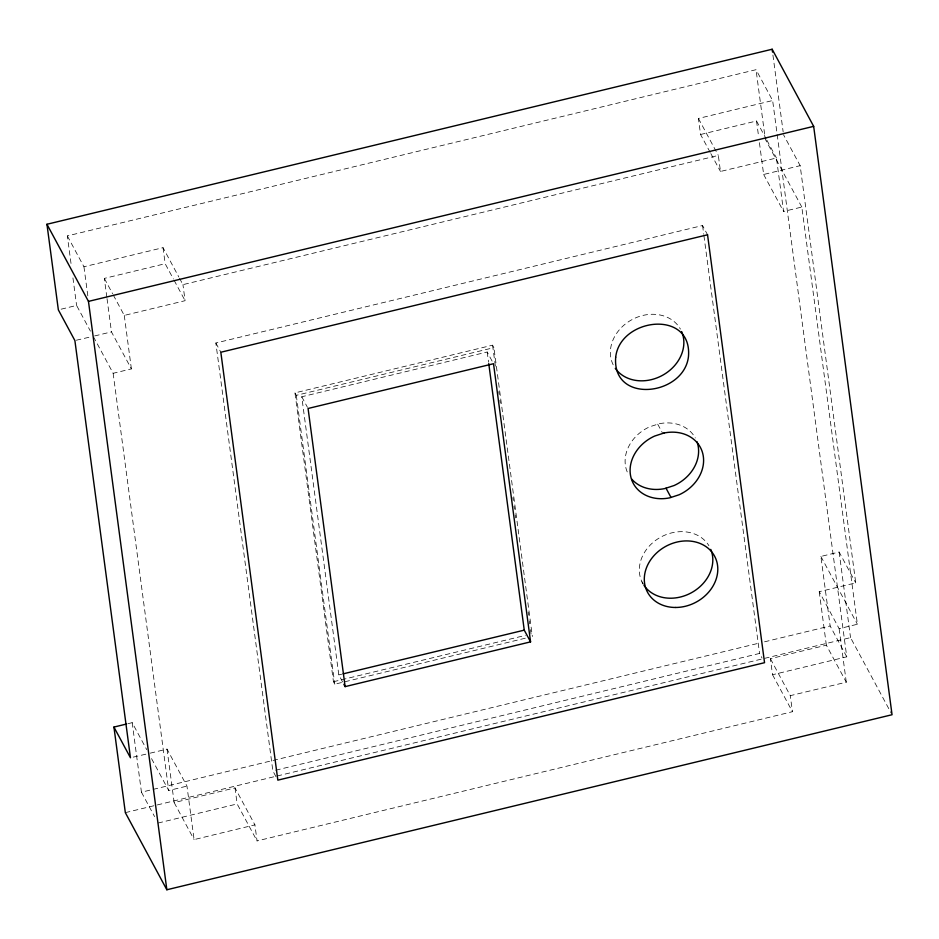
<?xml version="1.0" encoding="UTF-8"?>
<svg xmlns="http://www.w3.org/2000/svg" width="939" height="939" viewBox="0 0 939 939"><rect width="100%" height="100%" fill="white"/><g stroke="black" fill="none" stroke-linecap="round" stroke-linejoin="round"><path stroke-width="0.7" stroke-dasharray="4.7 3.52" d="M71.012 263.436L67.338 235.912L756.036 69.697L772.644 100.532L846.755 656.819L772.527 674.742L770.391 658.685L826.355 645.187L846.285 682.195L790.298 695.658L770.391 658.685M67.338 235.912L83.947 266.758L163.034 247.673L178.833 276.993M710.166 152.353L700.553 134.5L698.416 118.455L772.644 100.532M106.835 297.194L104.335 278.402L165.17 263.718L173.41 279.012M700.553 134.5L756.529 120.99L766.154 138.855M61.164 309.177L76.599 305.445L90.437 331.15M179.513 278.273L182.952 284.646L718.335 155.428L720.471 171.473L776.459 157.998L783.56 211.451L801.812 207.05L857.389 624.259L839.137 628.661L819.231 591.687L855.734 582.884L800.157 165.663L783.549 134.829M113.267 294.987L124.265 315.41L185.089 300.691L182.952 284.646M94.616 335.951L111.459 331.89L131.39 368.898L113.138 373.299L93.9 337.571M759.416 142.669L763.653 174.478L800.157 165.663M275.972 776.682L272.862 770.907L215.853 342.993L702.56 225.524L707.548 234.773M525.277 638.215L334.777 684.191L333.451 681.726L294.963 392.878L492.576 345.188L493.902 347.653L532.378 636.501M294.963 392.878L296.301 395.342L493.902 347.653M342.606 681.937L338.815 674.906L301.759 396.763L487.2 352.008L492.881 362.548M127.974 723.676L132.188 722.666L146.719 749.651M846.755 656.819L830.146 625.984L820.886 556.44L839.137 552.038L855.734 582.884M338.815 674.906L341.643 674.225M333.451 681.726L525.371 635.398M150.193 753.172L167.036 749.099L186.967 786.107L194.091 839.607L254.915 824.876L257.051 840.921L792.434 711.715L790.298 695.658M132.188 722.666L141.449 792.199L758.853 643.192M764.557 641.807L830.146 625.984M151.543 758.606L168.715 790.521L186.967 786.107M275.702 770.215L759.569 653.438L762.057 658.063M125.333 812.646L850.534 637.616L891.357 713.44M167.036 749.099L174.161 802.587L235.008 787.903L254.915 824.876M158.057 823.045L237.144 803.948L257.051 840.921M76.294 340.235L91.799 336.62M133.279 757.116L147.376 753.829M766.834 140.134L776.459 157.998M801.812 207.05L765.297 139.23L756.036 69.697M763.653 174.478L783.56 211.451M698.416 118.455L718.335 155.428M710.858 153.62L720.471 171.473M820.886 556.44L857.389 624.259M657.723 424.182L662.699 433.442M772.527 674.742L792.434 711.715M641.912 581.757L643.156 584.07M301.759 396.763L307.44 407.303M215.853 342.993L220.829 352.242M174.102 280.292L185.089 300.691M104.335 278.402L112.586 293.707M174.161 802.587L194.091 839.607M141.449 792.199L154.595 816.613M772.926 55.049L783.161 131.918M839.137 552.038L850.534 637.616M839.137 628.661L846.285 682.195M756.529 120.99L758.653 136.894M819.231 591.687L826.355 645.187M702.56 225.524L703.722 234.222M703.921 235.677L759.569 653.438M492.576 345.188L495.475 366.961M498.762 391.633L499.149 394.533M499.924 400.343L500.311 403.242M512.87 497.588L513.257 500.499M514.032 506.297L514.419 509.208M515.194 515.006L515.581 517.917M528.152 612.251L528.54 615.162M529.314 620.961L529.702 623.872M530.476 629.67L531.051 634.025M487.2 352.008L488.55 362.149M296.301 395.342L334.777 684.191M163.034 247.673L165.17 263.718M235.008 787.903L237.144 803.948M124.265 315.41L131.39 368.898M107.034 298.637L111.459 331.89M113.138 373.299L168.715 790.521M83.947 266.758L88.196 298.625M72.937 277.921L76.599 305.445M613.167 364.802A38.076 31.75 -28.3 0 1 632.287 319.471A38.076 31.75 -28.3 0 1 680.411 329.096M643.227 584.187A38.076 31.75 -28.3 0 1 659.577 537.789A38.076 31.75 -28.3 0 1 708.91 545.688M627.217 471.906A38.076 31.75 -28.3 0 1 649.577 426.846L658.955 423.782A38.076 31.75 -28.3 0 1 695.306 437.961"/><path stroke-width="1.41" d="M113.936 727.068L130.462 757.773L74.885 340.564L58.347 309.858L46.95 224.268L772.151 49.239L813.667 126.354L892.05 714.732L166.849 889.761L125.333 812.646L113.936 727.068L126.565 724.016M46.95 224.268L88.466 301.384L813.667 126.354M343.064 673.873L524.255 630.151L530.57 641.865L345.129 686.62L343.862 684.285M666.009 488.174L670.986 497.424M772.151 49.239L772.539 52.138M530.57 641.865L493.515 363.722L308.074 408.477L345.129 686.62M488.75 363.593L524.255 630.151M88.466 301.384L166.849 889.761M681.632 331.561A38.076 31.75 -28.3 0 1 662.664 375.236A38.076 31.75 -28.3 0 1 615.291 368.37M710.776 549.385A38.076 31.75 -28.3 0 1 691.127 592.896A38.076 31.75 -28.3 0 1 643.978 585.361M696.996 441.741A38.076 31.75 -28.3 0 1 674.143 485.51L664.765 488.585A38.076 31.75 -28.3 0 1 631.583 478.96M615.691 357.231C611.911 404.615 684.249 395.824 688.487 356.386C692.278 309.001 619.94 317.793 615.691 357.231M663.943 433.032L654.553 436.095A38.076 31.75 -28.3 0 0 630.902 477.2A38.076 31.75 -28.3 0 0 669.742 497.834L679.132 494.759A38.076 31.75 -28.3 0 0 702.795 453.666A38.076 31.75 -28.3 0 0 663.943 433.032M707.548 234.773L220.829 352.242L277.838 780.156L764.546 662.688L707.548 234.773M675.728 607.474A38.076 31.75 -28.3 0 0 715.201 557.379A38.076 31.75 -28.3 0 0 652.218 557.731A38.076 31.75 -28.3 0 0 675.728 607.474"/></g></svg>
